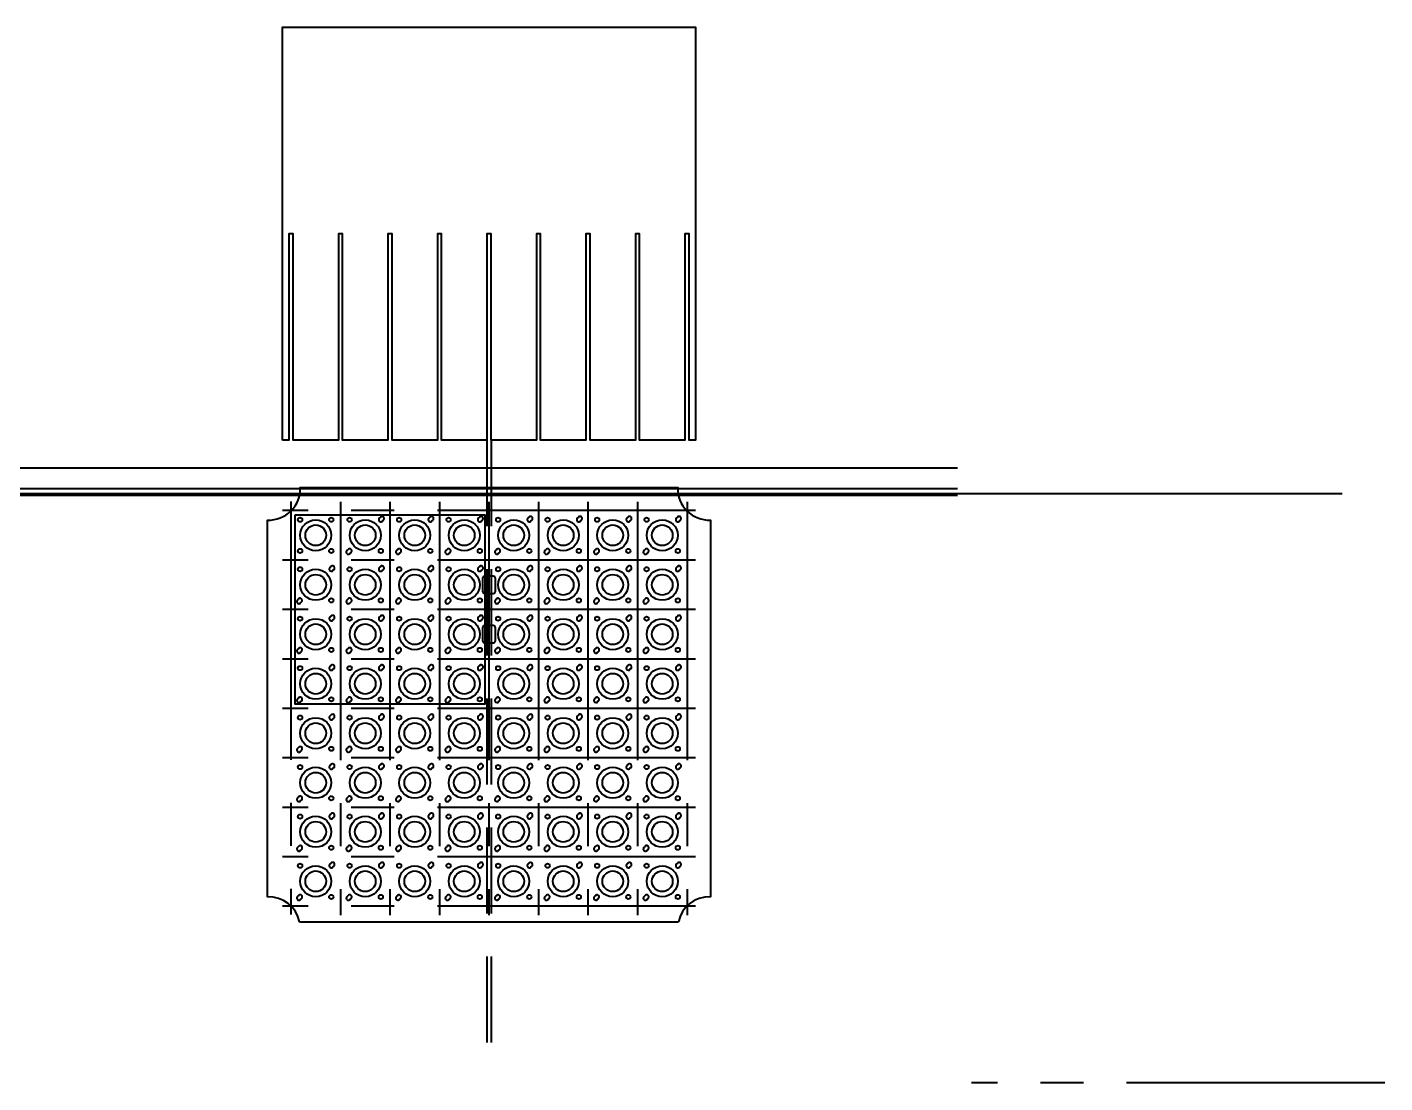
# Model space of a CAD drawing. Header units: millimetres. Extents: x -4815 to 20749, y -4662 to 5111.
# Drawn here: x 3266.31 to 3305.73, y 874.67 to 905.34 of the extents above; entities that cross this region are included whole.
import ezdxf

# ---------------------------------------------------------------- set-up
doc = ezdxf.new("R2010")
doc.units = ezdxf.units.MM
doc.header["$LTSCALE"] = 10
doc.header["$MEASUREMENT"] = 0
doc.linetypes.add('CENTER2', pattern=[1.125, 0.75, -0.125, 0.125, -0.125])
doc.linetypes.add('DASHED2', pattern=[0.375, 0.25, -0.125])
for name, color, linetype in [('A-ANNO-CNTR', 10, 'CENTER2'), ('A-DETL-___4', 4, 'Continuous'), ('A-SECT-___5', 5, 'Continuous'), ('A-TTBL-___3', 3, 'Continuous')]:
    doc.layers.add(name, color=color, linetype=linetype)

msp = doc.modelspace()

# ---------------------------------------------------------------- linework, layer by layer
at = {"layer": 'A-ANNO-CNTR', "lineweight": 40, "transparency": 33554687}
for p, q in [((3273.968, 891.554), (3273.968, 879.554)), ((3275.405, 891.543), (3275.405, 879.543)), ((3276.843, 891.543), (3276.843, 879.543)), ((3278.28, 891.543), (3278.28, 879.543)), ((3279.718, 891.543), (3279.718, 879.543)), ((3281.155, 891.543), (3281.155, 879.543)), ((3282.593, 891.543), (3282.593, 879.543)), ((3284.03, 891.543), (3284.03, 879.543)), ((3285.468, 891.543), (3285.468, 879.543)), ((3285.718, 891.293), (3273.718, 891.293)), ((3285.718, 889.855), (3273.718, 889.855)), ((3285.718, 888.418), (3273.718, 888.418)), ((3285.718, 886.98), (3273.718, 886.98)), ((3285.718, 885.543), (3273.718, 885.543)), ((3285.718, 884.105), (3273.718, 884.105)), ((3285.718, 882.668), (3273.718, 882.668)), ((3285.718, 881.23), (3273.718, 881.23)), ((3285.718, 879.804), (3273.718, 879.804)), ((3305.733, 874.667), (3293.733, 874.667))]:
    msp.add_line(p, q, dxfattribs=at)
at = {"layer": 'A-DETL-___4', "lineweight": 40, "transparency": 33554687}
msp.add_lwpolyline([(3274.093, 891.168), (3279.593, 891.168), (3279.593, 885.668), (3274.093, 885.668)], close=True, dxfattribs=at)
for centre in [(3274.686, 890.574), (3276.124, 890.574), (3276.124, 890.574), (3277.561, 890.574), (3277.561, 890.574), (3278.999, 890.574), (3280.436, 890.574), (3281.874, 890.574), (3283.311, 890.574), (3284.749, 890.574), (3274.686, 889.136), (3276.124, 889.136), (3277.561, 889.136), (3278.999, 889.136), (3280.436, 889.136), (3281.874, 889.136), (3283.311, 889.136), (3284.749, 889.136), (3274.686, 887.699), (3276.124, 887.699), (3277.561, 887.699), (3278.999, 887.699), (3280.436, 887.699), (3281.874, 887.699), (3283.311, 887.699), (3284.749, 887.699), (3274.686, 886.261), (3276.124, 886.261), (3277.561, 886.261), (3278.999, 886.261), (3280.436, 886.261), (3281.874, 886.261), (3283.311, 886.261), (3284.749, 886.261), (3274.686, 884.824), (3276.124, 884.824), (3277.561, 884.824), (3278.999, 884.824), (3280.436, 884.824), (3281.874, 884.824), (3283.311, 884.824), (3284.749, 884.824), (3274.686, 883.386), (3276.124, 883.386), (3277.561, 883.386), (3278.999, 883.386), (3280.436, 883.386), (3281.874, 883.386), (3283.311, 883.386), (3284.749, 883.386), (3274.686, 881.96), (3276.124, 881.96), (3277.561, 881.96), (3278.999, 881.96), (3280.436, 881.96), (3281.874, 881.96), (3283.311, 881.96), (3284.749, 881.96), (3274.686, 880.522), (3276.124, 880.522), (3277.561, 880.522), (3278.999, 880.522), (3280.436, 880.522), (3281.874, 880.522), (3283.311, 880.522), (3284.749, 880.522)]:
    msp.add_circle(centre, 0.3, dxfattribs=at)
at = {"layer": 'A-SECT-___5', "lineweight": 40, "transparency": 33554687}
msp.add_lwpolyline([(3274.216, 879.342, 0.367053), (3273.29, 880.07), (3273.29, 891.016, 0.436603), (3274.234, 891.96), (3285.202, 891.96, 0.436603), (3286.146, 891.016), (3286.146, 880.07, 0.367053), (3285.22, 879.342, 0.367053)], format="xyb", dxfattribs=at)
for points in [[(3276.553, 891.085, 1.508577), (3276.635, 891.003, 1.508577)], [(3277.991, 891.085, 1.508577), (3278.072, 891.003, 1.508577)], [(3279.428, 891.085, 1.508577), (3279.51, 891.003, 1.508577)], [(3280.866, 891.085, 1.508577), (3280.947, 891.003, 1.508577)], [(3282.303, 891.085, 1.508577), (3282.385, 891.003, 1.508577)], [(3283.741, 891.085, 1.508577), (3283.822, 891.003, 1.508577)], [(3285.178, 891.085, 1.508577), (3285.26, 891.003, 1.508577)], [(3275.613, 890.145, 1.508577), (3275.695, 890.063, 1.508577)], [(3277.051, 890.145, 1.508577), (3277.132, 890.063, 1.508577)], [(3278.488, 890.145, 1.508577), (3278.57, 890.063, 1.508577)], [(3279.926, 890.145, 1.508577), (3280.007, 890.063, 1.508577)], [(3281.363, 890.145, 1.508577), (3281.445, 890.063, 1.508577)], [(3282.801, 890.145, 1.508577), (3282.882, 890.063, 1.508577)], [(3284.238, 890.145, 1.508577), (3284.32, 890.063, 1.508577)], [(3275.197, 889.566, 1.508577), (3275.116, 889.647, 1.508577)], [(3276.635, 889.566, 1.508577), (3276.553, 889.647, 1.508577)], [(3278.072, 889.566, 1.508577), (3277.991, 889.647, 1.508577)], [(3279.51, 889.566, 1.508577), (3279.428, 889.647, 1.508577)], [(3280.947, 889.566, 1.508577), (3280.866, 889.647, 1.508577)], [(3282.385, 889.566, 1.508577), (3282.303, 889.647, 1.508577)], [(3283.822, 889.566, 1.508577), (3283.741, 889.647, 1.508577)], [(3285.26, 889.566, 1.508577), (3285.178, 889.647, 1.508577)], [(3279.843, 888.886, 0.414214), (3279.905, 888.949), (3279.905, 889.324, 0.414214), (3279.843, 889.386), (3279.593, 889.386, 0.414214), (3279.53, 889.324), (3279.53, 888.949, 0.414214), (3279.593, 888.886)], [(3274.257, 888.626, 1.508577), (3274.176, 888.707, 1.508577)], [(3275.695, 888.626, 1.508577), (3275.613, 888.707, 1.508577)], [(3277.132, 888.626, 1.508577), (3277.051, 888.707, 1.508577)], [(3278.57, 888.626, 1.508577), (3278.488, 888.707, 1.508577)], [(3280.007, 888.626, 1.508577), (3279.926, 888.707, 1.508577)], [(3281.445, 888.626, 1.508577), (3281.363, 888.707, 1.508577)], [(3282.882, 888.626, 1.508577), (3282.801, 888.707, 1.508577)], [(3284.32, 888.626, 1.508577), (3284.238, 888.707, 1.508577)], [(3275.197, 888.128, 1.508577), (3275.116, 888.21, 1.508577)], [(3276.635, 888.128, 1.508577), (3276.553, 888.21, 1.508577)], [(3278.072, 888.128, 1.508577), (3277.991, 888.21, 1.508577)], [(3279.51, 888.128, 1.508577), (3279.428, 888.21, 1.508577)], [(3279.843, 887.449, 0.414214), (3279.905, 887.511), (3279.905, 887.886, 0.414214), (3279.843, 887.949), (3279.593, 887.949, 0.414214), (3279.53, 887.886), (3279.53, 887.511, 0.414214), (3279.593, 887.449)], [(3280.947, 888.128, 1.508577), (3280.866, 888.21, 1.508577)], [(3282.385, 888.128, 1.508577), (3282.303, 888.21, 1.508577)], [(3283.822, 888.128, 1.508577), (3283.741, 888.21, 1.508577)], [(3285.26, 888.128, 1.508577), (3285.178, 888.21, 1.508577)], [(3274.257, 887.188, 1.508577), (3274.176, 887.27, 1.508577)], [(3275.695, 887.188, 1.508577), (3275.613, 887.27, 1.508577)], [(3277.132, 887.188, 1.508577), (3277.051, 887.27, 1.508577)], [(3278.57, 887.188, 1.508577), (3278.488, 887.27, 1.508577)], [(3280.007, 887.188, 1.508577), (3279.926, 887.27, 1.508577)], [(3281.445, 887.188, 1.508577), (3281.363, 887.27, 1.508577)], [(3282.882, 887.188, 1.508577), (3282.801, 887.27, 1.508577)], [(3284.32, 887.188, 1.508577), (3284.238, 887.27, 1.508577)], [(3276.553, 886.772, 1.508577), (3276.635, 886.691, 1.508577)], [(3277.991, 886.772, 1.508577), (3278.072, 886.691, 1.508577)], [(3279.428, 886.772, 1.508577), (3279.51, 886.691, 1.508577)], [(3280.866, 886.772, 1.508577), (3280.947, 886.691, 1.508577)], [(3282.303, 886.772, 1.508577), (3282.385, 886.691, 1.508577)], [(3283.741, 886.772, 1.508577), (3283.822, 886.691, 1.508577)], [(3285.178, 886.772, 1.508577), (3285.26, 886.691, 1.508577)], [(3275.613, 885.832, 1.508577), (3275.695, 885.751, 1.508577)], [(3277.051, 885.832, 1.508577), (3277.132, 885.751, 1.508577)], [(3278.488, 885.832, 1.508577), (3278.57, 885.751, 1.508577)], [(3279.926, 885.832, 1.508577), (3280.007, 885.751, 1.508577)], [(3281.363, 885.832, 1.508577), (3281.445, 885.751, 1.508577)], [(3282.801, 885.832, 1.508577), (3282.882, 885.751, 1.508577)], [(3284.238, 885.832, 1.508577), (3284.32, 885.751, 1.508577)], [(3275.197, 885.253, 1.508577), (3275.116, 885.335, 1.508577)], [(3276.635, 885.253, 1.508577), (3276.553, 885.335, 1.508577)], [(3278.072, 885.253, 1.508577), (3277.991, 885.335, 1.508577)], [(3279.51, 885.253, 1.508577), (3279.428, 885.335, 1.508577)], [(3280.947, 885.253, 1.508577), (3280.866, 885.335, 1.508577)], [(3282.385, 885.253, 1.508577), (3282.303, 885.335, 1.508577)], [(3283.822, 885.253, 1.508577), (3283.741, 885.335, 1.508577)], [(3285.26, 885.253, 1.508577), (3285.178, 885.335, 1.508577)], [(3274.257, 884.313, 1.508577), (3274.176, 884.395, 1.508577)], [(3275.695, 884.313, 1.508577), (3275.613, 884.395, 1.508577)], [(3277.132, 884.313, 1.508577), (3277.051, 884.395, 1.508577)], [(3278.57, 884.313, 1.508577), (3278.488, 884.395, 1.508577)], [(3280.007, 884.313, 1.508577), (3279.926, 884.395, 1.508577)], [(3281.445, 884.313, 1.508577), (3281.363, 884.395, 1.508577)], [(3282.882, 884.313, 1.508577), (3282.801, 884.395, 1.508577)], [(3284.32, 884.313, 1.508577), (3284.238, 884.395, 1.508577)], [(3276.553, 883.897, 1.508577), (3276.635, 883.816, 1.508577)], [(3277.991, 883.897, 1.508577), (3278.072, 883.816, 1.508577)], [(3279.428, 883.897, 1.508577), (3279.51, 883.816, 1.508577)], [(3280.866, 883.897, 1.508577), (3280.947, 883.816, 1.508577)], [(3282.303, 883.897, 1.508577), (3282.385, 883.816, 1.508577)], [(3283.741, 883.897, 1.508577), (3283.822, 883.816, 1.508577)], [(3285.178, 883.897, 1.508577), (3285.26, 883.816, 1.508577)], [(3275.613, 882.957, 1.508577), (3275.695, 882.876, 1.508577)], [(3277.051, 882.957, 1.508577), (3277.132, 882.876, 1.508577)], [(3278.488, 882.957, 1.508577), (3278.57, 882.876, 1.508577)], [(3279.926, 882.957, 1.508577), (3280.007, 882.876, 1.508577)], [(3281.363, 882.957, 1.508577), (3281.445, 882.876, 1.508577)], [(3282.801, 882.957, 1.508577), (3282.882, 882.876, 1.508577)], [(3284.238, 882.957, 1.508577), (3284.32, 882.876, 1.508577)], [(3276.553, 882.46, 1.508577), (3276.635, 882.378, 1.508577)], [(3277.991, 882.46, 1.508577), (3278.072, 882.378, 1.508577)], [(3279.428, 882.46, 1.508577), (3279.51, 882.378, 1.508577)], [(3280.866, 882.46, 1.508577), (3280.947, 882.378, 1.508577)], [(3282.303, 882.46, 1.508577), (3282.385, 882.378, 1.508577)], [(3283.741, 882.46, 1.508577), (3283.822, 882.378, 1.508577)], [(3285.178, 882.46, 1.508577), (3285.26, 882.378, 1.508577)], [(3275.613, 881.52, 1.508577), (3275.695, 881.438, 1.508577)], [(3277.051, 881.52, 1.508577), (3277.132, 881.438, 1.508577)], [(3278.488, 881.52, 1.508577), (3278.57, 881.438, 1.508577)], [(3279.926, 881.52, 1.508577), (3280.007, 881.438, 1.508577)], [(3281.363, 881.52, 1.508577), (3281.445, 881.438, 1.508577)], [(3282.801, 881.52, 1.508577), (3282.882, 881.438, 1.508577)], [(3284.238, 881.52, 1.508577), (3284.32, 881.438, 1.508577)], [(3276.553, 881.033, 1.508577), (3276.635, 880.952, 1.508577)], [(3277.991, 881.033, 1.508577), (3278.072, 880.952, 1.508577)], [(3279.428, 881.033, 1.508577), (3279.51, 880.952, 1.508577)], [(3280.866, 881.033, 1.508577), (3280.947, 880.952, 1.508577)], [(3282.303, 881.033, 1.508577), (3282.385, 880.952, 1.508577)], [(3283.741, 881.033, 1.508577), (3283.822, 880.952, 1.508577)], [(3285.178, 881.033, 1.508577), (3285.26, 880.952, 1.508577)], [(3275.613, 880.093, 1.508577), (3275.695, 880.012, 1.508577)], [(3277.051, 880.093, 1.508577), (3277.132, 880.012, 1.508577)], [(3278.488, 880.093, 1.508577), (3278.57, 880.012, 1.508577)], [(3279.926, 880.093, 1.508577), (3280.007, 880.012, 1.508577)], [(3281.363, 880.093, 1.508577), (3281.445, 880.012, 1.508577)], [(3282.801, 880.093, 1.508577), (3282.882, 880.012, 1.508577)], [(3284.238, 880.093, 1.508577), (3284.32, 880.012, 1.508577)]]:
    msp.add_lwpolyline(points, format="xyb", close=True, dxfattribs=at)
for centre, radius in [((3274.234, 891.027), 0.0625), ((3275.139, 891.027), 0.0625), ((3275.671, 891.027), 0.0625), ((3277.109, 891.027), 0.0625), ((3278.546, 891.027), 0.0625), ((3279.984, 891.027), 0.0625), ((3281.421, 891.027), 0.0625), ((3282.859, 891.027), 0.0625), ((3284.296, 891.027), 0.0625), ((3274.686, 890.574), 0.45), ((3276.124, 890.574), 0.45), ((3277.561, 890.574), 0.45), ((3278.999, 890.574), 0.45), ((3280.436, 890.574), 0.45), ((3281.874, 890.574), 0.45), ((3283.311, 890.574), 0.45), ((3284.749, 890.574), 0.45), ((3274.234, 890.121), 0.0625), ((3275.139, 890.121), 0.0625), ((3276.577, 890.121), 0.0625), ((3278.014, 890.121), 0.0625), ((3279.452, 890.121), 0.0625), ((3280.889, 890.121), 0.0625), ((3282.327, 890.121), 0.0625), ((3283.764, 890.121), 0.0625), ((3285.202, 890.121), 0.0625), ((3274.234, 889.589), 0.0625), ((3274.686, 889.136), 0.45), ((3275.671, 889.589), 0.0625), ((3276.124, 889.136), 0.45), ((3277.109, 889.589), 0.0625), ((3277.561, 889.136), 0.45), ((3278.546, 889.589), 0.0625), ((3278.999, 889.136), 0.45), ((3279.984, 889.589), 0.0625), ((3280.436, 889.136), 0.45), ((3281.421, 889.589), 0.0625), ((3281.874, 889.136), 0.45), ((3282.859, 889.589), 0.0625), ((3283.311, 889.136), 0.45), ((3284.296, 889.589), 0.0625), ((3284.749, 889.136), 0.45), ((3275.139, 888.684), 0.0625), ((3276.577, 888.684), 0.0625), ((3278.014, 888.684), 0.0625), ((3279.452, 888.684), 0.0625), ((3280.889, 888.684), 0.0625), ((3282.327, 888.684), 0.0625), ((3283.764, 888.684), 0.0625), ((3285.202, 888.684), 0.0625), ((3274.234, 888.152), 0.0625), ((3274.686, 887.699), 0.45), ((3275.671, 888.152), 0.0625), ((3276.124, 887.699), 0.45), ((3277.109, 888.152), 0.0625), ((3277.561, 887.699), 0.45), ((3278.546, 888.152), 0.0625), ((3278.999, 887.699), 0.45), ((3279.984, 888.152), 0.0625), ((3280.436, 887.699), 0.45), ((3281.421, 888.152), 0.0625), ((3281.874, 887.699), 0.45), ((3282.859, 888.152), 0.0625), ((3283.311, 887.699), 0.45), ((3284.296, 888.152), 0.0625), ((3284.749, 887.699), 0.45), ((3275.139, 887.246), 0.0625), ((3276.577, 887.246), 0.0625), ((3278.014, 887.246), 0.0625), ((3279.452, 887.246), 0.0625), ((3280.889, 887.246), 0.0625), ((3282.327, 887.246), 0.0625), ((3283.764, 887.246), 0.0625), ((3285.202, 887.246), 0.0625), ((3274.234, 886.714), 0.0625), ((3275.671, 886.714), 0.0625), ((3277.109, 886.714), 0.0625), ((3278.546, 886.714), 0.0625), ((3279.984, 886.714), 0.0625), ((3281.421, 886.714), 0.0625), ((3282.859, 886.714), 0.0625), ((3284.296, 886.714), 0.0625), ((3274.686, 886.261), 0.45), ((3276.124, 886.261), 0.45), ((3277.561, 886.261), 0.45), ((3278.999, 886.261), 0.45), ((3280.436, 886.261), 0.45), ((3281.874, 886.261), 0.45), ((3283.311, 886.261), 0.45), ((3284.749, 886.261), 0.45), ((3275.139, 885.809), 0.0625), ((3276.577, 885.809), 0.0625), ((3278.014, 885.809), 0.0625), ((3279.452, 885.809), 0.0625), ((3280.889, 885.809), 0.0625), ((3282.327, 885.809), 0.0625), ((3283.764, 885.809), 0.0625), ((3285.202, 885.809), 0.0625), ((3274.234, 885.277), 0.0625), ((3274.686, 884.824), 0.45), ((3275.671, 885.277), 0.0625), ((3276.124, 884.824), 0.45), ((3277.109, 885.277), 0.0625), ((3277.561, 884.824), 0.45), ((3278.546, 885.277), 0.0625), ((3278.999, 884.824), 0.45), ((3279.984, 885.277), 0.0625), ((3280.436, 884.824), 0.45), ((3281.421, 885.277), 0.0625), ((3281.874, 884.824), 0.45), ((3282.859, 885.277), 0.0625), ((3283.311, 884.824), 0.45), ((3284.296, 885.277), 0.0625), ((3284.749, 884.824), 0.45), ((3275.139, 884.371), 0.0625), ((3276.577, 884.371), 0.0625), ((3278.014, 884.371), 0.0625), ((3279.452, 884.371), 0.0625), ((3280.889, 884.371), 0.0625), ((3282.327, 884.371), 0.0625), ((3283.764, 884.371), 0.0625), ((3285.202, 884.371), 0.0625), ((3274.234, 883.839), 0.0625), ((3274.686, 883.386), 0.45), ((3275.671, 883.839), 0.0625), ((3276.124, 883.386), 0.45), ((3277.109, 883.839), 0.0625), ((3277.561, 883.386), 0.45), ((3278.546, 883.839), 0.0625), ((3278.999, 883.386), 0.45), ((3279.984, 883.839), 0.0625), ((3280.436, 883.386), 0.45), ((3281.421, 883.839), 0.0625), ((3281.874, 883.386), 0.45), ((3282.859, 883.839), 0.0625), ((3283.311, 883.386), 0.45), ((3284.296, 883.839), 0.0625), ((3284.749, 883.386), 0.45), ((3275.139, 882.934), 0.0625), ((3276.577, 882.934), 0.0625), ((3278.014, 882.934), 0.0625), ((3279.452, 882.934), 0.0625), ((3280.889, 882.934), 0.0625), ((3282.327, 882.934), 0.0625), ((3283.764, 882.934), 0.0625), ((3285.202, 882.934), 0.0625), ((3274.234, 882.402), 0.0625), ((3274.686, 881.96), 0.45), ((3275.671, 882.402), 0.0625), ((3276.124, 881.96), 0.45), ((3277.109, 882.402), 0.0625), ((3277.561, 881.96), 0.45), ((3278.546, 882.402), 0.0625), ((3278.999, 881.96), 0.45), ((3279.984, 882.402), 0.0625), ((3280.436, 881.96), 0.45), ((3281.421, 882.402), 0.0625), ((3281.874, 881.96), 0.45), ((3282.859, 882.402), 0.0625), ((3283.311, 881.96), 0.45), ((3284.296, 882.402), 0.0625), ((3284.749, 881.96), 0.45), ((3275.139, 881.496), 0.0625), ((3276.577, 881.496), 0.0625), ((3278.014, 881.496), 0.0625), ((3279.452, 881.496), 0.0625), ((3280.889, 881.496), 0.0625), ((3282.327, 881.496), 0.0625), ((3283.764, 881.496), 0.0625), ((3285.202, 881.496), 0.0625), ((3274.234, 880.975), 0.0625), ((3274.686, 880.522), 0.45), ((3275.671, 880.975), 0.0625), ((3276.124, 880.522), 0.45), ((3277.109, 880.975), 0.0625), ((3277.561, 880.522), 0.45), ((3278.546, 880.975), 0.0625), ((3278.999, 880.522), 0.45), ((3279.984, 880.975), 0.0625), ((3280.436, 880.522), 0.45), ((3281.421, 880.975), 0.0625), ((3281.874, 880.522), 0.45), ((3282.859, 880.975), 0.0625), ((3283.311, 880.522), 0.45), ((3284.296, 880.975), 0.0625), ((3284.749, 880.522), 0.45), ((3275.139, 880.07), 0.0625), ((3276.577, 880.07), 0.0625), ((3278.014, 880.07), 0.0625), ((3279.452, 880.07), 0.0625), ((3280.889, 880.07), 0.0625), ((3282.327, 880.07), 0.0625), ((3283.764, 880.07), 0.0625), ((3285.202, 880.07), 0.0625)]:
    msp.add_circle(centre, radius, dxfattribs=at)
for centre, start, end in [((3275.139, 886.714), 112.0789, 337.9211), ((3275.174, 886.749), 292.0789, 157.9211), ((3274.199, 885.774), 112.0789, 337.9211), ((3274.234, 885.809), 292.0789, 157.9211), ((3275.139, 883.839), 112.0789, 337.9211), ((3275.174, 883.874), 292.0789, 157.9211), ((3274.199, 882.899), 112.0789, 337.9211), ((3274.234, 882.934), 292.0789, 157.9211), ((3275.139, 882.402), 112.0789, 337.9211), ((3275.174, 882.436), 292.0789, 157.9211), ((3274.199, 881.462), 112.0789, 337.9211), ((3274.234, 881.496), 292.0789, 157.9211), ((3275.139, 880.975), 112.0789, 337.9211), ((3275.174, 881.01), 292.0789, 157.9211), ((3274.199, 880.035), 112.0789, 337.9211), ((3274.234, 880.07), 292.0789, 157.9211)]:
    msp.add_arc(centre, 0.0625, start, end, dxfattribs=at)
at = {"layer": 'A-TTBL-___3', "lineweight": 40, "transparency": 33554687}
msp.add_lwpolyline([(3273.718, 893.336), (3273.718, 905.336), (3285.718, 905.336), (3285.718, 893.336), (3285.53, 893.336), (3285.53, 899.336), (3285.405, 899.336), (3285.405, 893.336), (3284.093, 893.336), (3284.093, 899.336), (3283.968, 899.336), (3283.968, 893.336), (3282.655, 893.336), (3282.655, 899.336), (3282.53, 899.336), (3282.53, 893.336), (3281.218, 893.336), (3281.218, 899.336), (3281.093, 899.336), (3281.093, 893.336), (3279.78, 893.336), (3279.78, 899.336), (3279.655, 899.336), (3279.655, 893.336), (3278.343, 893.336), (3278.343, 899.336), (3278.218, 899.336), (3278.218, 893.336), (3276.905, 893.336), (3276.905, 899.336), (3276.78, 899.336), (3276.78, 893.336), (3275.468, 893.336), (3275.468, 899.336), (3275.343, 899.336), (3275.343, 893.336), (3274.03, 893.336), (3274.03, 899.336), (3273.905, 899.336), (3273.905, 893.336)], close=True, dxfattribs=at)
at = {"layer": 'Defpoints', "color": 8, "linetype": 'DASHED2', "lineweight": 40, "transparency": 33554687}
for p, q in [((3279.655, 893.336), (3279.655, 874.812)), ((3279.78, 893.336), (3279.78, 874.812))]:
    msp.add_line(p, q, dxfattribs=at)
at = {"layer": 'Defpoints', "lineweight": 40, "transparency": 33554687}
for p, q in [((3240.454, 892.532), (3293.328, 892.532)), ((3240.454, 891.93), (3293.328, 891.93)), ((3240.454, 891.742), (3293.328, 891.742)), ((3274.216, 879.342), (3285.22, 879.342))]:
    msp.add_line(p, q, dxfattribs=at)
at = {"layer": 'Defpoints', "color": 1, "lineweight": 40, "transparency": 33554687}
msp.add_line((3240.06, 891.792), (3304.491, 891.792), dxfattribs=at)

doc.saveas('drawing.dxf')
